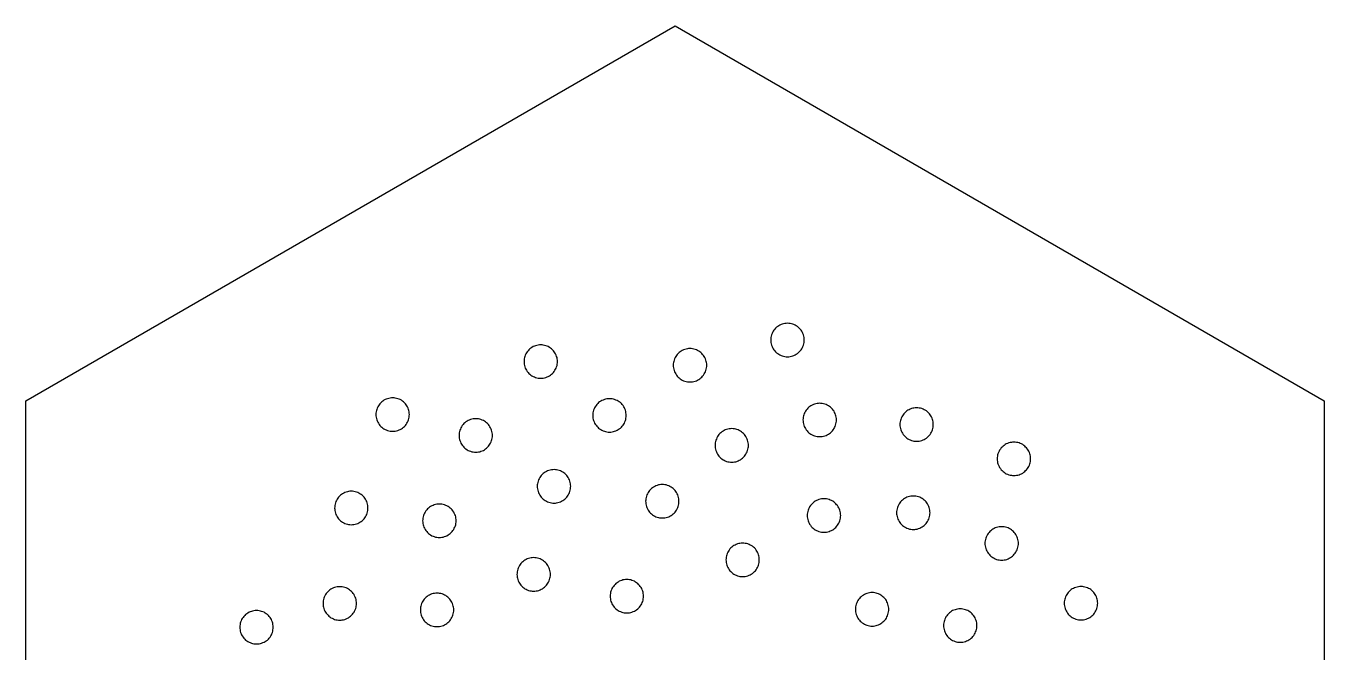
# Model space of a CAD drawing. Header units: millimetres. Extents: x 0 to 377, y 0 to 280.
# Drawn here: x 0 to 108.8, y 73.5 to 126 of the extents above; entities that cross this region are included whole.
import ezdxf

# ---------------------------------------------------------------- set-up
doc = ezdxf.new("R2010")
doc.units = ezdxf.units.MM
doc.layers.add('CUT', color=1, linetype='Continuous')

msp = doc.modelspace()

# ---------------------------------------------------------------- linework, layer by layer
at = {"layer": 'CUT'}
for points in [[(108.77, 31.8), (54.39, 0.4), (0, 31.8), (0, 94.6), (54.39, 126), (108.77, 94.6), (108.77, 31.8)], [(65.11, 99.15), (65.15, 99.25), (65.18, 99.36), (65.2, 99.47), (65.21, 99.58), (65.21, 99.69), (65.21, 99.8), (65.2, 99.9), (65.18, 100.01), (65.15, 100.12), (65.11, 100.22), (65.06, 100.32), (65.01, 100.42), (64.95, 100.51), (64.88, 100.59), (64.8, 100.68), (64.72, 100.75), (64.64, 100.82), (64.55, 100.88), (64.45, 100.93), (64.35, 100.98), (64.25, 101.02), (64.14, 101.05), (64.03, 101.07), (63.92, 101.08), (63.81, 101.09), (63.7, 101.08), (63.59, 101.07), (63.49, 101.05), (63.38, 101.02), (63.28, 100.98), (63.18, 100.93), (63.08, 100.88), (62.99, 100.82), (62.9, 100.75), (62.82, 100.68), (62.75, 100.59), (62.68, 100.51), (62.62, 100.42), (62.57, 100.32), (62.52, 100.22), (62.48, 100.12), (62.45, 100.01), (62.43, 99.9), (62.42, 99.8), (62.41, 99.69), (62.42, 99.58), (62.43, 99.47), (62.45, 99.36), (62.48, 99.25), (62.52, 99.15), (62.57, 99.05), (62.62, 98.95), (62.68, 98.86), (62.75, 98.78), (62.82, 98.7), (62.9, 98.62), (62.99, 98.55), (63.08, 98.49), (63.18, 98.44), (63.28, 98.39), (63.38, 98.35), (63.49, 98.32), (63.59, 98.3), (63.7, 98.29), (63.81, 98.29), (63.92, 98.29), (64.03, 98.3), (64.14, 98.32), (64.25, 98.35), (64.35, 98.39), (64.45, 98.44), (64.55, 98.49), (64.64, 98.55), (64.72, 98.62), (64.8, 98.7), (64.88, 98.78), (64.95, 98.86), (65.01, 98.95), (65.06, 99.05), (65.11, 99.15)], [(44.43, 97.34), (44.47, 97.45), (44.5, 97.55), (44.52, 97.66), (44.53, 97.77), (44.54, 97.88), (44.53, 97.99), (44.52, 98.1), (44.5, 98.21), (44.47, 98.31), (44.43, 98.42), (44.38, 98.52), (44.33, 98.61), (44.27, 98.7), (44.2, 98.79), (44.13, 98.87), (44.04, 98.95), (43.96, 99.01), (43.87, 99.07), (43.77, 99.13), (43.67, 99.17), (43.57, 99.21), (43.46, 99.24), (43.35, 99.26), (43.25, 99.28), (43.14, 99.28), (43.03, 99.28), (42.92, 99.26), (42.81, 99.24), (42.7, 99.21), (42.6, 99.17), (42.5, 99.13), (42.4, 99.07), (42.31, 99.01), (42.23, 98.95), (42.15, 98.87), (42.07, 98.79), (42, 98.7), (41.94, 98.61), (41.89, 98.52), (41.84, 98.42), (41.8, 98.31), (41.77, 98.21), (41.75, 98.1), (41.74, 97.99), (41.74, 97.88), (41.74, 97.77), (41.75, 97.66), (41.77, 97.55), (41.8, 97.45), (41.84, 97.34), (41.89, 97.25), (41.94, 97.15), (42, 97.06), (42.07, 96.97), (42.15, 96.89), (42.23, 96.82), (42.31, 96.75), (42.4, 96.69), (42.5, 96.63), (42.6, 96.59), (42.7, 96.55), (42.81, 96.52), (42.92, 96.5), (43.03, 96.48), (43.14, 96.48), (43.25, 96.48), (43.35, 96.5), (43.46, 96.52), (43.57, 96.55), (43.67, 96.59), (43.77, 96.63), (43.87, 96.69), (43.96, 96.75), (44.04, 96.82), (44.13, 96.89), (44.2, 96.97), (44.27, 97.06), (44.33, 97.15), (44.38, 97.25), (44.43, 97.34)], [(56.93, 97.03), (56.97, 97.14), (57, 97.24), (57.02, 97.35), (57.04, 97.46), (57.04, 97.57), (57.04, 97.68), (57.02, 97.79), (57, 97.9), (56.97, 98), (56.93, 98.11), (56.89, 98.21), (56.83, 98.3), (56.77, 98.39), (56.7, 98.48), (56.63, 98.56), (56.55, 98.63), (56.46, 98.7), (56.37, 98.76), (56.28, 98.82), (56.18, 98.86), (56.07, 98.9), (55.97, 98.93), (55.86, 98.95), (55.75, 98.97), (55.64, 98.97), (55.53, 98.97), (55.42, 98.95), (55.31, 98.93), (55.21, 98.9), (55.1, 98.86), (55, 98.82), (54.91, 98.76), (54.82, 98.7), (54.73, 98.63), (54.65, 98.56), (54.58, 98.48), (54.51, 98.39), (54.45, 98.3), (54.39, 98.21), (54.35, 98.11), (54.31, 98), (54.28, 97.9), (54.26, 97.79), (54.24, 97.68), (54.24, 97.57), (54.24, 97.46), (54.26, 97.35), (54.28, 97.24), (54.31, 97.14), (54.35, 97.03), (54.39, 96.93), (54.45, 96.84), (54.51, 96.75), (54.58, 96.66), (54.65, 96.58), (54.73, 96.51), (54.82, 96.44), (54.91, 96.38), (55, 96.32), (55.1, 96.28), (55.21, 96.24), (55.31, 96.21), (55.42, 96.19), (55.53, 96.17), (55.64, 96.17), (55.75, 96.17), (55.86, 96.19), (55.97, 96.21), (56.07, 96.24), (56.18, 96.28), (56.28, 96.32), (56.37, 96.38), (56.46, 96.44), (56.55, 96.51), (56.63, 96.58), (56.7, 96.66), (56.77, 96.75), (56.83, 96.84), (56.89, 96.93), (56.93, 97.03)], [(32.02, 92.91), (32.06, 93.01), (32.09, 93.11), (32.11, 93.22), (32.12, 93.33), (32.13, 93.44), (32.12, 93.55), (32.11, 93.66), (32.09, 93.77), (32.06, 93.87), (32.02, 93.98), (31.98, 94.08), (31.92, 94.17), (31.86, 94.26), (31.79, 94.35), (31.72, 94.43), (31.64, 94.51), (31.55, 94.57), (31.46, 94.64), (31.36, 94.69), (31.26, 94.74), (31.16, 94.77), (31.06, 94.8), (30.95, 94.82), (30.84, 94.84), (30.73, 94.84), (30.62, 94.84), (30.51, 94.82), (30.4, 94.8), (30.3, 94.77), (30.19, 94.74), (30.09, 94.69), (30, 94.64), (29.91, 94.57), (29.82, 94.51), (29.74, 94.43), (29.66, 94.35), (29.6, 94.26), (29.54, 94.17), (29.48, 94.08), (29.44, 93.98), (29.4, 93.87), (29.37, 93.77), (29.35, 93.66), (29.33, 93.55), (29.33, 93.44), (29.33, 93.33), (29.35, 93.22), (29.37, 93.11), (29.4, 93.01), (29.44, 92.91), (29.48, 92.81), (29.54, 92.71), (29.6, 92.62), (29.66, 92.53), (29.74, 92.45), (29.82, 92.38), (29.91, 92.31), (30, 92.25), (30.09, 92.19), (30.19, 92.15), (30.3, 92.11), (30.4, 92.08), (30.51, 92.06), (30.62, 92.05), (30.73, 92.04), (30.84, 92.05), (30.95, 92.06), (31.06, 92.08), (31.16, 92.11), (31.26, 92.15), (31.36, 92.19), (31.46, 92.25), (31.55, 92.31), (31.64, 92.38), (31.72, 92.45), (31.79, 92.53), (31.86, 92.62), (31.92, 92.71), (31.98, 92.81), (32.02, 92.91)], [(50.19, 92.83), (50.23, 92.94), (50.26, 93.04), (50.28, 93.15), (50.29, 93.26), (50.3, 93.37), (50.29, 93.48), (50.28, 93.59), (50.26, 93.7), (50.23, 93.8), (50.19, 93.91), (50.15, 94.01), (50.09, 94.1), (50.03, 94.19), (49.96, 94.28), (49.89, 94.36), (49.81, 94.44), (49.72, 94.5), (49.63, 94.56), (49.53, 94.62), (49.43, 94.66), (49.33, 94.7), (49.22, 94.73), (49.12, 94.75), (49.01, 94.77), (48.9, 94.77), (48.79, 94.77), (48.68, 94.75), (48.57, 94.73), (48.47, 94.7), (48.36, 94.66), (48.26, 94.62), (48.17, 94.56), (48.07, 94.5), (47.99, 94.44), (47.91, 94.36), (47.83, 94.28), (47.77, 94.19), (47.7, 94.1), (47.65, 94.01), (47.6, 93.91), (47.57, 93.8), (47.54, 93.7), (47.51, 93.59), (47.5, 93.48), (47.5, 93.37), (47.5, 93.26), (47.51, 93.15), (47.54, 93.04), (47.57, 92.94), (47.6, 92.83), (47.65, 92.73), (47.7, 92.64), (47.77, 92.55), (47.83, 92.46), (47.91, 92.38), (47.99, 92.31), (48.07, 92.24), (48.17, 92.18), (48.26, 92.12), (48.36, 92.08), (48.47, 92.04), (48.57, 92.01), (48.68, 91.99), (48.79, 91.97), (48.9, 91.97), (49.01, 91.97), (49.12, 91.99), (49.22, 92.01), (49.33, 92.04), (49.43, 92.08), (49.53, 92.12), (49.63, 92.18), (49.72, 92.24), (49.81, 92.31), (49.89, 92.38), (49.96, 92.46), (50.03, 92.55), (50.09, 92.64), (50.15, 92.73), (50.19, 92.83)], [(67.81, 92.45), (67.84, 92.56), (67.87, 92.66), (67.9, 92.77), (67.91, 92.88), (67.91, 92.99), (67.91, 93.1), (67.9, 93.21), (67.87, 93.32), (67.84, 93.42), (67.81, 93.52), (67.76, 93.62), (67.71, 93.72), (67.65, 93.81), (67.58, 93.9), (67.5, 93.98), (67.42, 94.05), (67.34, 94.12), (67.24, 94.18), (67.15, 94.24), (67.05, 94.28), (66.95, 94.32), (66.84, 94.35), (66.73, 94.37), (66.62, 94.38), (66.51, 94.39), (66.4, 94.38), (66.29, 94.37), (66.19, 94.35), (66.08, 94.32), (65.98, 94.28), (65.88, 94.24), (65.78, 94.18), (65.69, 94.12), (65.6, 94.05), (65.52, 93.98), (65.45, 93.9), (65.38, 93.81), (65.32, 93.72), (65.27, 93.62), (65.22, 93.52), (65.18, 93.42), (65.15, 93.32), (65.13, 93.21), (65.12, 93.1), (65.11, 92.99), (65.12, 92.88), (65.13, 92.77), (65.15, 92.66), (65.18, 92.56), (65.22, 92.45), (65.27, 92.35), (65.32, 92.26), (65.38, 92.17), (65.45, 92.08), (65.52, 92), (65.6, 91.92), (65.69, 91.86), (65.78, 91.79), (65.88, 91.74), (65.98, 91.69), (66.08, 91.66), (66.19, 91.63), (66.29, 91.61), (66.4, 91.59), (66.51, 91.59), (66.62, 91.59), (66.73, 91.61), (66.84, 91.63), (66.95, 91.66), (67.05, 91.69), (67.15, 91.74), (67.24, 91.79), (67.34, 91.86), (67.42, 91.92), (67.5, 92), (67.58, 92.08), (67.65, 92.17), (67.71, 92.26), (67.76, 92.35), (67.81, 92.45)], [(75.88, 91.97), (75.93, 92.07), (75.96, 92.17), (75.99, 92.28), (76.02, 92.39), (76.03, 92.5), (76.03, 92.61), (76.03, 92.71), (76.02, 92.82), (75.99, 92.93), (75.96, 93.04), (75.93, 93.14), (75.88, 93.24), (75.83, 93.34), (75.77, 93.43), (75.7, 93.51), (75.62, 93.59), (75.54, 93.67), (75.46, 93.74), (75.36, 93.8), (75.27, 93.85), (75.17, 93.9), (75.07, 93.94), (74.96, 93.97), (74.85, 93.99), (74.74, 94), (74.63, 94.01), (74.52, 94), (74.41, 93.99), (74.31, 93.97), (74.2, 93.94), (74.1, 93.9), (74, 93.85), (73.9, 93.8), (73.81, 93.74), (73.72, 93.67), (73.64, 93.59), (73.57, 93.51), (73.5, 93.43), (73.44, 93.34), (73.39, 93.24), (73.34, 93.14), (73.3, 93.04), (73.27, 92.93), (73.25, 92.82), (73.24, 92.71), (73.23, 92.61), (73.24, 92.5), (73.25, 92.39), (73.27, 92.28), (73.3, 92.17), (73.34, 92.07), (73.39, 91.97), (73.44, 91.87), (73.5, 91.78), (73.57, 91.7), (73.64, 91.62), (73.72, 91.54), (73.81, 91.47), (73.9, 91.41), (74, 91.36), (74.1, 91.31), (74.2, 91.27), (74.31, 91.24), (74.41, 91.22), (74.52, 91.21), (74.63, 91.21), (74.74, 91.21), (74.85, 91.22), (74.96, 91.24), (75.07, 91.27), (75.17, 91.31), (75.27, 91.36), (75.36, 91.41), (75.46, 91.47), (75.54, 91.54), (75.62, 91.62), (75.7, 91.7), (75.77, 91.78), (75.83, 91.87), (75.88, 91.97)], [(38.98, 91.15), (39.02, 91.26), (39.05, 91.36), (39.07, 91.47), (39.09, 91.58), (39.09, 91.69), (39.09, 91.8), (39.07, 91.91), (39.05, 92.01), (39.02, 92.12), (38.98, 92.22), (38.94, 92.32), (38.88, 92.42), (38.82, 92.51), (38.76, 92.6), (38.68, 92.68), (38.6, 92.75), (38.51, 92.82), (38.42, 92.88), (38.33, 92.94), (38.23, 92.98), (38.12, 93.02), (38.02, 93.05), (37.91, 93.07), (37.8, 93.08), (37.69, 93.09), (37.58, 93.08), (37.47, 93.07), (37.36, 93.05), (37.26, 93.02), (37.15, 92.98), (37.06, 92.94), (36.96, 92.88), (36.87, 92.82), (36.78, 92.75), (36.7, 92.68), (36.63, 92.6), (36.56, 92.51), (36.5, 92.42), (36.44, 92.32), (36.4, 92.22), (36.36, 92.12), (36.33, 92.01), (36.31, 91.91), (36.3, 91.8), (36.29, 91.69), (36.3, 91.58), (36.31, 91.47), (36.33, 91.36), (36.36, 91.26), (36.4, 91.15), (36.44, 91.05), (36.5, 90.96), (36.56, 90.87), (36.63, 90.78), (36.7, 90.7), (36.78, 90.62), (36.87, 90.56), (36.96, 90.49), (37.06, 90.44), (37.15, 90.39), (37.26, 90.36), (37.36, 90.33), (37.47, 90.31), (37.58, 90.29), (37.69, 90.29), (37.8, 90.29), (37.91, 90.31), (38.02, 90.33), (38.12, 90.36), (38.23, 90.39), (38.33, 90.44), (38.42, 90.49), (38.51, 90.56), (38.6, 90.62), (38.68, 90.7), (38.76, 90.78), (38.82, 90.87), (38.88, 90.96), (38.94, 91.05), (38.98, 91.15)], [(60.43, 90.32), (60.47, 90.42), (60.5, 90.53), (60.52, 90.64), (60.54, 90.75), (60.54, 90.86), (60.54, 90.97), (60.52, 91.08), (60.5, 91.18), (60.47, 91.29), (60.43, 91.39), (60.39, 91.49), (60.33, 91.59), (60.27, 91.68), (60.2, 91.77), (60.13, 91.85), (60.05, 91.92), (59.96, 91.99), (59.87, 92.05), (59.77, 92.1), (59.68, 92.15), (59.57, 92.19), (59.47, 92.22), (59.36, 92.24), (59.25, 92.25), (59.14, 92.26), (59.03, 92.25), (58.92, 92.24), (58.81, 92.22), (58.71, 92.19), (58.6, 92.15), (58.5, 92.1), (58.41, 92.05), (58.32, 91.99), (58.23, 91.92), (58.15, 91.85), (58.07, 91.77), (58.01, 91.68), (57.95, 91.59), (57.89, 91.49), (57.85, 91.39), (57.81, 91.29), (57.78, 91.18), (57.76, 91.08), (57.74, 90.97), (57.74, 90.86), (57.74, 90.75), (57.76, 90.64), (57.78, 90.53), (57.81, 90.42), (57.85, 90.32), (57.89, 90.22), (57.95, 90.12), (58.01, 90.03), (58.07, 89.95), (58.15, 89.87), (58.23, 89.79), (58.32, 89.72), (58.41, 89.66), (58.5, 89.61), (58.6, 89.56), (58.71, 89.52), (58.81, 89.49), (58.92, 89.47), (59.03, 89.46), (59.14, 89.46), (59.25, 89.46), (59.36, 89.47), (59.47, 89.49), (59.57, 89.52), (59.68, 89.56), (59.77, 89.61), (59.87, 89.66), (59.96, 89.72), (60.05, 89.79), (60.13, 89.87), (60.2, 89.95), (60.27, 90.03), (60.33, 90.12), (60.39, 90.22), (60.43, 90.32)], [(84.03, 89.09), (84.08, 89.19), (84.12, 89.3), (84.15, 89.4), (84.17, 89.51), (84.18, 89.62), (84.18, 89.73), (84.18, 89.84), (84.17, 89.95), (84.15, 90.06), (84.12, 90.16), (84.08, 90.26), (84.03, 90.36), (83.98, 90.46), (83.92, 90.55), (83.85, 90.64), (83.77, 90.72), (83.69, 90.79), (83.61, 90.86), (83.52, 90.92), (83.42, 90.98), (83.32, 91.02), (83.22, 91.06), (83.11, 91.09), (83, 91.11), (82.89, 91.12), (82.78, 91.13), (82.67, 91.12), (82.57, 91.11), (82.46, 91.09), (82.35, 91.06), (82.25, 91.02), (82.15, 90.98), (82.05, 90.92), (81.96, 90.86), (81.88, 90.79), (81.79, 90.72), (81.72, 90.64), (81.65, 90.55), (81.59, 90.46), (81.54, 90.36), (81.49, 90.26), (81.45, 90.16), (81.42, 90.06), (81.4, 89.95), (81.39, 89.84), (81.38, 89.73), (81.39, 89.62), (81.4, 89.51), (81.42, 89.4), (81.45, 89.3), (81.49, 89.19), (81.54, 89.09), (81.59, 89), (81.65, 88.91), (81.72, 88.82), (81.79, 88.74), (81.88, 88.66), (81.96, 88.6), (82.05, 88.54), (82.15, 88.48), (82.25, 88.44), (82.35, 88.4), (82.46, 88.37), (82.57, 88.35), (82.67, 88.33), (82.78, 88.33), (82.89, 88.33), (83, 88.35), (83.11, 88.37), (83.22, 88.4), (83.32, 88.44), (83.42, 88.48), (83.52, 88.54), (83.61, 88.6), (83.69, 88.66), (83.77, 88.74), (83.85, 88.82), (83.92, 88.91), (83.98, 89), (84.03, 89.09)], [(45.54, 86.89), (45.58, 87), (45.61, 87.1), (45.63, 87.21), (45.64, 87.32), (45.65, 87.43), (45.64, 87.54), (45.63, 87.65), (45.61, 87.76), (45.58, 87.86), (45.54, 87.96), (45.49, 88.06), (45.44, 88.16), (45.38, 88.25), (45.31, 88.34), (45.24, 88.42), (45.16, 88.49), (45.07, 88.56), (44.98, 88.62), (44.88, 88.68), (44.78, 88.72), (44.68, 88.76), (44.57, 88.79), (44.47, 88.81), (44.36, 88.82), (44.25, 88.83), (44.14, 88.82), (44.03, 88.81), (43.92, 88.79), (43.81, 88.76), (43.71, 88.72), (43.61, 88.68), (43.52, 88.62), (43.42, 88.56), (43.34, 88.49), (43.26, 88.42), (43.18, 88.34), (43.11, 88.25), (43.05, 88.16), (43, 88.06), (42.95, 87.96), (42.92, 87.86), (42.89, 87.76), (42.86, 87.65), (42.85, 87.54), (42.85, 87.43), (42.85, 87.32), (42.86, 87.21), (42.89, 87.1), (42.92, 87), (42.95, 86.89), (43, 86.79), (43.05, 86.7), (43.11, 86.61), (43.18, 86.52), (43.26, 86.44), (43.34, 86.36), (43.42, 86.3), (43.52, 86.24), (43.61, 86.18), (43.71, 86.14), (43.81, 86.1), (43.92, 86.07), (44.03, 86.05), (44.14, 86.03), (44.25, 86.03), (44.36, 86.03), (44.47, 86.05), (44.57, 86.07), (44.68, 86.1), (44.78, 86.14), (44.88, 86.18), (44.98, 86.24), (45.07, 86.3), (45.16, 86.36), (45.24, 86.44), (45.31, 86.52), (45.38, 86.61), (45.44, 86.7), (45.49, 86.79), (45.54, 86.89)], [(54.62, 85.64), (54.66, 85.74), (54.69, 85.85), (54.71, 85.96), (54.72, 86.07), (54.72, 86.18), (54.72, 86.28), (54.71, 86.39), (54.69, 86.5), (54.66, 86.61), (54.62, 86.71), (54.57, 86.81), (54.52, 86.91), (54.46, 87), (54.39, 87.08), (54.31, 87.17), (54.23, 87.24), (54.15, 87.31), (54.06, 87.37), (53.96, 87.42), (53.86, 87.47), (53.76, 87.51), (53.65, 87.54), (53.54, 87.56), (53.43, 87.57), (53.32, 87.58), (53.21, 87.57), (53.1, 87.56), (53, 87.54), (52.89, 87.51), (52.79, 87.47), (52.69, 87.42), (52.59, 87.37), (52.5, 87.31), (52.41, 87.24), (52.33, 87.17), (52.26, 87.08), (52.19, 87), (52.13, 86.91), (52.08, 86.81), (52.03, 86.71), (51.99, 86.61), (51.96, 86.5), (51.94, 86.39), (51.93, 86.28), (51.92, 86.18), (51.93, 86.07), (51.94, 85.96), (51.96, 85.85), (51.99, 85.74), (52.03, 85.64), (52.08, 85.54), (52.13, 85.44), (52.19, 85.35), (52.26, 85.27), (52.33, 85.19), (52.41, 85.11), (52.5, 85.04), (52.59, 84.98), (52.69, 84.93), (52.79, 84.88), (52.89, 84.84), (53, 84.81), (53.1, 84.79), (53.21, 84.78), (53.32, 84.78), (53.43, 84.78), (53.54, 84.79), (53.65, 84.81), (53.76, 84.84), (53.86, 84.88), (53.96, 84.93), (54.06, 84.98), (54.15, 85.04), (54.23, 85.11), (54.31, 85.19), (54.39, 85.27), (54.46, 85.35), (54.52, 85.44), (54.57, 85.54), (54.62, 85.64)], [(28.56, 85.08), (28.59, 85.18), (28.62, 85.28), (28.65, 85.39), (28.66, 85.5), (28.66, 85.61), (28.66, 85.72), (28.65, 85.83), (28.62, 85.94), (28.59, 86.04), (28.56, 86.15), (28.51, 86.25), (28.46, 86.34), (28.39, 86.43), (28.33, 86.52), (28.25, 86.6), (28.17, 86.68), (28.09, 86.74), (27.99, 86.8), (27.9, 86.86), (27.8, 86.9), (27.69, 86.94), (27.59, 86.97), (27.48, 86.99), (27.37, 87.01), (27.26, 87.01), (27.15, 87.01), (27.04, 86.99), (26.94, 86.97), (26.83, 86.94), (26.73, 86.9), (26.63, 86.86), (26.53, 86.8), (26.44, 86.74), (26.35, 86.68), (26.27, 86.6), (26.2, 86.52), (26.13, 86.43), (26.07, 86.34), (26.01, 86.25), (25.97, 86.15), (25.93, 86.04), (25.9, 85.94), (25.88, 85.83), (25.87, 85.72), (25.86, 85.61), (25.87, 85.5), (25.88, 85.39), (25.9, 85.28), (25.93, 85.18), (25.97, 85.08), (26.01, 84.98), (26.07, 84.88), (26.13, 84.79), (26.2, 84.7), (26.27, 84.62), (26.35, 84.55), (26.44, 84.48), (26.53, 84.42), (26.63, 84.36), (26.73, 84.32), (26.83, 84.28), (26.94, 84.25), (27.04, 84.23), (27.15, 84.22), (27.26, 84.21), (27.37, 84.22), (27.48, 84.23), (27.59, 84.25), (27.69, 84.28), (27.8, 84.32), (27.9, 84.36), (27.99, 84.42), (28.09, 84.48), (28.17, 84.55), (28.25, 84.62), (28.33, 84.7), (28.39, 84.79), (28.46, 84.88), (28.51, 84.98), (28.56, 85.08)], [(35.94, 84.01), (35.98, 84.11), (36.01, 84.21), (36.03, 84.32), (36.04, 84.43), (36.04, 84.54), (36.04, 84.65), (36.03, 84.76), (36.01, 84.87), (35.98, 84.97), (35.94, 85.08), (35.89, 85.18), (35.84, 85.27), (35.78, 85.36), (35.71, 85.45), (35.63, 85.53), (35.55, 85.61), (35.47, 85.67), (35.38, 85.73), (35.28, 85.79), (35.18, 85.83), (35.08, 85.87), (34.97, 85.9), (34.86, 85.92), (34.75, 85.94), (34.64, 85.94), (34.53, 85.94), (34.42, 85.92), (34.32, 85.9), (34.21, 85.87), (34.11, 85.83), (34.01, 85.79), (33.91, 85.73), (33.82, 85.67), (33.73, 85.61), (33.65, 85.53), (33.58, 85.45), (33.51, 85.36), (33.45, 85.27), (33.4, 85.18), (33.35, 85.08), (33.31, 84.97), (33.28, 84.87), (33.26, 84.76), (33.25, 84.65), (33.24, 84.54), (33.25, 84.43), (33.26, 84.32), (33.28, 84.21), (33.31, 84.11), (33.35, 84.01), (33.4, 83.91), (33.45, 83.81), (33.51, 83.72), (33.58, 83.63), (33.65, 83.55), (33.73, 83.48), (33.82, 83.41), (33.91, 83.35), (34.01, 83.29), (34.11, 83.25), (34.21, 83.21), (34.32, 83.18), (34.42, 83.16), (34.53, 83.15), (34.64, 83.14), (34.75, 83.15), (34.86, 83.16), (34.97, 83.18), (35.08, 83.21), (35.18, 83.25), (35.28, 83.29), (35.38, 83.35), (35.47, 83.41), (35.55, 83.48), (35.63, 83.55), (35.71, 83.63), (35.78, 83.72), (35.84, 83.81), (35.89, 83.91), (35.94, 84.01)], [(68.16, 84.45), (68.2, 84.55), (68.23, 84.66), (68.25, 84.76), (68.26, 84.87), (68.27, 84.98), (68.26, 85.09), (68.25, 85.2), (68.23, 85.31), (68.2, 85.42), (68.16, 85.52), (68.12, 85.62), (68.06, 85.71), (68, 85.81), (67.93, 85.89), (67.86, 85.97), (67.78, 86.05), (67.69, 86.12), (67.6, 86.18), (67.5, 86.23), (67.4, 86.28), (67.3, 86.31), (67.2, 86.34), (67.09, 86.37), (66.98, 86.38), (66.87, 86.38), (66.76, 86.38), (66.65, 86.37), (66.54, 86.34), (66.44, 86.31), (66.33, 86.28), (66.23, 86.23), (66.14, 86.18), (66.05, 86.12), (65.96, 86.05), (65.88, 85.97), (65.8, 85.89), (65.74, 85.81), (65.67, 85.71), (65.62, 85.62), (65.58, 85.52), (65.54, 85.42), (65.51, 85.31), (65.49, 85.2), (65.47, 85.09), (65.47, 84.98), (65.47, 84.87), (65.49, 84.76), (65.51, 84.66), (65.54, 84.55), (65.58, 84.45), (65.62, 84.35), (65.67, 84.25), (65.74, 84.16), (65.8, 84.07), (65.88, 83.99), (65.96, 83.92), (66.05, 83.85), (66.14, 83.79), (66.23, 83.74), (66.33, 83.69), (66.44, 83.65), (66.54, 83.62), (66.65, 83.6), (66.76, 83.59), (66.87, 83.58), (66.98, 83.59), (67.09, 83.6), (67.2, 83.62), (67.3, 83.65), (67.4, 83.69), (67.5, 83.74), (67.6, 83.79), (67.69, 83.85), (67.78, 83.92), (67.86, 83.99), (67.93, 84.07), (68, 84.16), (68.06, 84.25), (68.12, 84.35), (68.16, 84.45)], [(75.65, 84.68), (75.69, 84.78), (75.72, 84.89), (75.74, 85), (75.75, 85.1), (75.76, 85.21), (75.75, 85.32), (75.74, 85.43), (75.72, 85.54), (75.69, 85.65), (75.65, 85.75), (75.6, 85.85), (75.55, 85.95), (75.49, 86.04), (75.42, 86.12), (75.35, 86.2), (75.27, 86.28), (75.18, 86.35), (75.09, 86.41), (74.99, 86.46), (74.89, 86.51), (74.79, 86.55), (74.68, 86.58), (74.58, 86.6), (74.47, 86.61), (74.36, 86.61), (74.25, 86.61), (74.14, 86.6), (74.03, 86.58), (73.92, 86.55), (73.82, 86.51), (73.72, 86.46), (73.63, 86.41), (73.53, 86.35), (73.45, 86.28), (73.37, 86.2), (73.29, 86.12), (73.22, 86.04), (73.16, 85.95), (73.11, 85.85), (73.06, 85.75), (73.03, 85.65), (73, 85.54), (72.97, 85.43), (72.96, 85.32), (72.96, 85.21), (72.96, 85.1), (72.97, 85), (73, 84.89), (73.03, 84.78), (73.06, 84.68), (73.11, 84.58), (73.16, 84.48), (73.22, 84.39), (73.29, 84.31), (73.37, 84.22), (73.45, 84.15), (73.53, 84.08), (73.63, 84.02), (73.72, 83.97), (73.82, 83.92), (73.92, 83.88), (74.03, 83.85), (74.14, 83.83), (74.25, 83.82), (74.36, 83.81), (74.47, 83.82), (74.58, 83.83), (74.68, 83.85), (74.79, 83.88), (74.89, 83.92), (74.99, 83.97), (75.09, 84.02), (75.18, 84.08), (75.27, 84.15), (75.35, 84.22), (75.42, 84.31), (75.49, 84.39), (75.55, 84.48), (75.6, 84.58), (75.65, 84.68)], [(83.05, 82.11), (83.09, 82.21), (83.12, 82.32), (83.14, 82.43), (83.16, 82.54), (83.16, 82.64), (83.16, 82.75), (83.14, 82.86), (83.12, 82.97), (83.09, 83.08), (83.05, 83.18), (83.01, 83.28), (82.95, 83.38), (82.89, 83.47), (82.82, 83.55), (82.75, 83.63), (82.67, 83.71), (82.58, 83.78), (82.49, 83.84), (82.4, 83.89), (82.3, 83.94), (82.19, 83.98), (82.09, 84.01), (81.98, 84.03), (81.87, 84.04), (81.76, 84.04), (81.65, 84.04), (81.54, 84.03), (81.43, 84.01), (81.33, 83.98), (81.22, 83.94), (81.12, 83.89), (81.03, 83.84), (80.94, 83.78), (80.85, 83.71), (80.77, 83.63), (80.7, 83.55), (80.63, 83.47), (80.57, 83.38), (80.51, 83.28), (80.47, 83.18), (80.43, 83.08), (80.4, 82.97), (80.38, 82.86), (80.36, 82.75), (80.36, 82.64), (80.36, 82.54), (80.38, 82.43), (80.4, 82.32), (80.43, 82.21), (80.47, 82.11), (80.51, 82.01), (80.57, 81.91), (80.63, 81.82), (80.7, 81.74), (80.77, 81.66), (80.85, 81.58), (80.94, 81.51), (81.03, 81.45), (81.12, 81.4), (81.22, 81.35), (81.33, 81.31), (81.43, 81.28), (81.54, 81.26), (81.65, 81.25), (81.76, 81.24), (81.87, 81.25), (81.98, 81.26), (82.09, 81.28), (82.19, 81.31), (82.3, 81.35), (82.4, 81.4), (82.49, 81.45), (82.58, 81.51), (82.67, 81.58), (82.75, 81.66), (82.82, 81.74), (82.89, 81.82), (82.95, 81.91), (83.01, 82.01), (83.05, 82.11)], [(61.35, 80.73), (61.38, 80.83), (61.41, 80.94), (61.44, 81.05), (61.45, 81.16), (61.45, 81.27), (61.45, 81.38), (61.44, 81.49), (61.41, 81.59), (61.38, 81.7), (61.35, 81.8), (61.3, 81.9), (61.25, 82), (61.19, 82.09), (61.12, 82.18), (61.04, 82.26), (60.96, 82.33), (60.88, 82.4), (60.78, 82.46), (60.69, 82.51), (60.59, 82.56), (60.49, 82.6), (60.38, 82.63), (60.27, 82.65), (60.16, 82.66), (60.05, 82.67), (59.94, 82.66), (59.83, 82.65), (59.73, 82.63), (59.62, 82.6), (59.52, 82.56), (59.42, 82.51), (59.32, 82.46), (59.23, 82.4), (59.14, 82.33), (59.06, 82.26), (58.99, 82.18), (58.92, 82.09), (58.86, 82), (58.81, 81.9), (58.76, 81.8), (58.72, 81.7), (58.69, 81.59), (58.67, 81.49), (58.66, 81.38), (58.65, 81.27), (58.66, 81.16), (58.67, 81.05), (58.69, 80.94), (58.72, 80.83), (58.76, 80.73), (58.81, 80.63), (58.86, 80.54), (58.92, 80.44), (58.99, 80.36), (59.06, 80.28), (59.14, 80.2), (59.23, 80.13), (59.32, 80.07), (59.42, 80.02), (59.52, 79.97), (59.62, 79.94), (59.73, 79.91), (59.83, 79.88), (59.94, 79.87), (60.05, 79.87), (60.16, 79.87), (60.27, 79.88), (60.38, 79.91), (60.49, 79.94), (60.59, 79.97), (60.69, 80.02), (60.78, 80.07), (60.88, 80.13), (60.96, 80.2), (61.04, 80.28), (61.12, 80.36), (61.19, 80.44), (61.25, 80.54), (61.3, 80.63), (61.35, 80.73)], [(43.84, 79.51), (43.87, 79.61), (43.9, 79.72), (43.93, 79.83), (43.94, 79.94), (43.94, 80.05), (43.94, 80.16), (43.93, 80.26), (43.9, 80.37), (43.87, 80.48), (43.84, 80.58), (43.79, 80.68), (43.74, 80.78), (43.68, 80.87), (43.61, 80.96), (43.53, 81.04), (43.45, 81.11), (43.37, 81.18), (43.27, 81.24), (43.18, 81.29), (43.08, 81.34), (42.98, 81.38), (42.87, 81.41), (42.76, 81.43), (42.65, 81.44), (42.54, 81.45), (42.43, 81.44), (42.32, 81.43), (42.22, 81.41), (42.11, 81.38), (42.01, 81.34), (41.91, 81.29), (41.81, 81.24), (41.72, 81.18), (41.63, 81.11), (41.55, 81.04), (41.48, 80.96), (41.41, 80.87), (41.35, 80.78), (41.3, 80.68), (41.25, 80.58), (41.21, 80.48), (41.18, 80.37), (41.16, 80.26), (41.15, 80.16), (41.14, 80.05), (41.15, 79.94), (41.16, 79.83), (41.18, 79.72), (41.21, 79.61), (41.25, 79.51), (41.3, 79.41), (41.35, 79.31), (41.41, 79.22), (41.48, 79.14), (41.55, 79.06), (41.63, 78.98), (41.72, 78.91), (41.81, 78.85), (41.91, 78.8), (42.01, 78.75), (42.11, 78.71), (42.22, 78.68), (42.32, 78.66), (42.43, 78.65), (42.54, 78.65), (42.65, 78.65), (42.76, 78.66), (42.87, 78.68), (42.98, 78.71), (43.08, 78.75), (43.18, 78.8), (43.27, 78.85), (43.37, 78.91), (43.45, 78.98), (43.53, 79.06), (43.61, 79.14), (43.68, 79.22), (43.74, 79.31), (43.79, 79.41), (43.84, 79.51)], [(51.64, 77.68), (51.68, 77.79), (51.71, 77.89), (51.73, 78), (51.74, 78.11), (51.75, 78.22), (51.74, 78.33), (51.73, 78.44), (51.71, 78.55), (51.68, 78.65), (51.64, 78.76), (51.6, 78.86), (51.54, 78.95), (51.48, 79.04), (51.41, 79.13), (51.34, 79.21), (51.26, 79.28), (51.17, 79.35), (51.08, 79.41), (50.98, 79.47), (50.88, 79.51), (50.78, 79.55), (50.68, 79.58), (50.57, 79.6), (50.46, 79.62), (50.35, 79.62), (50.24, 79.62), (50.13, 79.6), (50.02, 79.58), (49.92, 79.55), (49.81, 79.51), (49.71, 79.47), (49.62, 79.41), (49.53, 79.35), (49.44, 79.28), (49.36, 79.21), (49.28, 79.13), (49.22, 79.04), (49.16, 78.95), (49.1, 78.86), (49.06, 78.76), (49.02, 78.65), (48.99, 78.55), (48.97, 78.44), (48.95, 78.33), (48.95, 78.22), (48.95, 78.11), (48.97, 78), (48.99, 77.89), (49.02, 77.79), (49.06, 77.68), (49.1, 77.58), (49.16, 77.49), (49.22, 77.4), (49.28, 77.31), (49.36, 77.23), (49.44, 77.16), (49.53, 77.09), (49.62, 77.03), (49.71, 76.97), (49.81, 76.93), (49.92, 76.89), (50.02, 76.86), (50.13, 76.84), (50.24, 76.82), (50.35, 76.82), (50.46, 76.82), (50.57, 76.84), (50.68, 76.86), (50.78, 76.89), (50.88, 76.93), (50.98, 76.97), (51.08, 77.03), (51.17, 77.09), (51.26, 77.16), (51.34, 77.23), (51.41, 77.31), (51.48, 77.4), (51.54, 77.49), (51.6, 77.58), (51.64, 77.68)], [(27.59, 77.08), (27.63, 77.18), (27.66, 77.29), (27.68, 77.4), (27.69, 77.51), (27.7, 77.62), (27.69, 77.73), (27.68, 77.83), (27.66, 77.94), (27.63, 78.05), (27.59, 78.15), (27.54, 78.25), (27.49, 78.35), (27.43, 78.44), (27.36, 78.53), (27.29, 78.61), (27.2, 78.68), (27.12, 78.75), (27.03, 78.81), (26.93, 78.86), (26.83, 78.91), (26.73, 78.95), (26.62, 78.98), (26.51, 79), (26.41, 79.01), (26.3, 79.02), (26.19, 79.01), (26.08, 79), (25.97, 78.98), (25.86, 78.95), (25.76, 78.91), (25.66, 78.86), (25.56, 78.81), (25.47, 78.75), (25.39, 78.68), (25.31, 78.61), (25.23, 78.53), (25.16, 78.44), (25.1, 78.35), (25.05, 78.25), (25, 78.15), (24.96, 78.05), (24.93, 77.94), (24.91, 77.83), (24.9, 77.73), (24.9, 77.62), (24.9, 77.51), (24.91, 77.4), (24.93, 77.29), (24.96, 77.18), (25, 77.08), (25.05, 76.98), (25.1, 76.88), (25.16, 76.79), (25.23, 76.71), (25.31, 76.63), (25.39, 76.55), (25.47, 76.48), (25.56, 76.42), (25.66, 76.37), (25.76, 76.32), (25.86, 76.28), (25.97, 76.25), (26.08, 76.23), (26.19, 76.22), (26.3, 76.22), (26.41, 76.22), (26.51, 76.23), (26.62, 76.25), (26.73, 76.28), (26.83, 76.32), (26.93, 76.37), (27.03, 76.42), (27.12, 76.48), (27.2, 76.55), (27.29, 76.63), (27.36, 76.71), (27.43, 76.79), (27.49, 76.88), (27.54, 76.98), (27.59, 77.08)], [(35.74, 76.54), (35.78, 76.64), (35.81, 76.75), (35.83, 76.86), (35.84, 76.96), (35.85, 77.07), (35.84, 77.18), (35.83, 77.29), (35.81, 77.4), (35.78, 77.51), (35.74, 77.61), (35.69, 77.71), (35.64, 77.81), (35.58, 77.9), (35.51, 77.98), (35.44, 78.06), (35.35, 78.14), (35.27, 78.21), (35.18, 78.27), (35.08, 78.32), (34.98, 78.37), (34.88, 78.41), (34.77, 78.44), (34.66, 78.46), (34.56, 78.47), (34.45, 78.47), (34.34, 78.47), (34.23, 78.46), (34.12, 78.44), (34.01, 78.41), (33.91, 78.37), (33.81, 78.32), (33.71, 78.27), (33.62, 78.21), (33.54, 78.14), (33.46, 78.06), (33.38, 77.98), (33.31, 77.9), (33.25, 77.81), (33.2, 77.71), (33.15, 77.61), (33.11, 77.51), (33.08, 77.4), (33.06, 77.29), (33.05, 77.18), (33.05, 77.07), (33.05, 76.96), (33.06, 76.86), (33.08, 76.75), (33.11, 76.64), (33.15, 76.54), (33.2, 76.44), (33.25, 76.34), (33.31, 76.25), (33.38, 76.17), (33.46, 76.08), (33.54, 76.01), (33.62, 75.94), (33.71, 75.88), (33.81, 75.83), (33.91, 75.78), (34.01, 75.74), (34.12, 75.71), (34.23, 75.69), (34.34, 75.68), (34.45, 75.67), (34.56, 75.68), (34.66, 75.69), (34.77, 75.71), (34.88, 75.74), (34.98, 75.78), (35.08, 75.83), (35.18, 75.88), (35.27, 75.94), (35.35, 76.01), (35.44, 76.08), (35.51, 76.17), (35.58, 76.25), (35.64, 76.34), (35.69, 76.44), (35.74, 76.54)], [(72.2, 76.58), (72.23, 76.69), (72.26, 76.79), (72.29, 76.9), (72.3, 77.01), (72.3, 77.12), (72.3, 77.23), (72.29, 77.34), (72.26, 77.45), (72.23, 77.55), (72.2, 77.66), (72.15, 77.76), (72.1, 77.85), (72.04, 77.94), (71.97, 78.03), (71.89, 78.11), (71.81, 78.18), (71.73, 78.25), (71.63, 78.31), (71.54, 78.37), (71.44, 78.41), (71.34, 78.45), (71.23, 78.48), (71.12, 78.5), (71.01, 78.52), (70.9, 78.52), (70.79, 78.52), (70.68, 78.5), (70.58, 78.48), (70.47, 78.45), (70.37, 78.41), (70.27, 78.37), (70.17, 78.31), (70.08, 78.25), (69.99, 78.18), (69.91, 78.11), (69.84, 78.03), (69.77, 77.94), (69.71, 77.85), (69.66, 77.76), (69.61, 77.66), (69.57, 77.55), (69.54, 77.45), (69.52, 77.34), (69.51, 77.23), (69.5, 77.12), (69.51, 77.01), (69.52, 76.9), (69.54, 76.79), (69.57, 76.69), (69.61, 76.58), (69.66, 76.48), (69.71, 76.39), (69.77, 76.3), (69.84, 76.21), (69.91, 76.13), (69.99, 76.06), (70.08, 75.99), (70.17, 75.93), (70.27, 75.87), (70.37, 75.83), (70.47, 75.79), (70.58, 75.76), (70.68, 75.74), (70.79, 75.72), (70.9, 75.72), (71.01, 75.72), (71.12, 75.74), (71.23, 75.76), (71.34, 75.79), (71.44, 75.83), (71.54, 75.87), (71.63, 75.93), (71.73, 75.99), (71.81, 76.06), (71.89, 76.13), (71.97, 76.21), (72.04, 76.3), (72.1, 76.39), (72.15, 76.48), (72.2, 76.58)], [(89.7, 77.1), (89.74, 77.2), (89.77, 77.31), (89.79, 77.41), (89.8, 77.52), (89.81, 77.63), (89.8, 77.74), (89.79, 77.85), (89.77, 77.96), (89.74, 78.07), (89.7, 78.17), (89.65, 78.27), (89.6, 78.36), (89.54, 78.46), (89.47, 78.54), (89.4, 78.62), (89.32, 78.7), (89.23, 78.77), (89.14, 78.83), (89.04, 78.88), (88.94, 78.93), (88.84, 78.96), (88.73, 78.99), (88.63, 79.02), (88.52, 79.03), (88.41, 79.03), (88.3, 79.03), (88.19, 79.02), (88.08, 78.99), (87.97, 78.96), (87.87, 78.93), (87.77, 78.88), (87.68, 78.83), (87.58, 78.77), (87.5, 78.7), (87.42, 78.62), (87.34, 78.54), (87.27, 78.46), (87.21, 78.36), (87.16, 78.27), (87.11, 78.17), (87.08, 78.07), (87.05, 77.96), (87.02, 77.85), (87.01, 77.74), (87.01, 77.63), (87.01, 77.52), (87.02, 77.41), (87.05, 77.31), (87.08, 77.2), (87.11, 77.1), (87.16, 77), (87.21, 76.9), (87.27, 76.81), (87.34, 76.72), (87.42, 76.64), (87.5, 76.57), (87.58, 76.5), (87.68, 76.44), (87.77, 76.39), (87.87, 76.34), (87.97, 76.3), (88.08, 76.27), (88.19, 76.25), (88.3, 76.24), (88.41, 76.23), (88.52, 76.24), (88.63, 76.25), (88.73, 76.27), (88.84, 76.3), (88.94, 76.34), (89.04, 76.39), (89.14, 76.44), (89.23, 76.5), (89.32, 76.57), (89.4, 76.64), (89.47, 76.72), (89.54, 76.81), (89.6, 76.9), (89.65, 77), (89.7, 77.1)], [(20.57, 74.98), (20.61, 75.08), (20.65, 75.19), (20.68, 75.29), (20.7, 75.4), (20.72, 75.51), (20.72, 75.62), (20.72, 75.73), (20.7, 75.84), (20.68, 75.95), (20.65, 76.05), (20.61, 76.16), (20.57, 76.26), (20.51, 76.35), (20.45, 76.44), (20.39, 76.53), (20.31, 76.61), (20.23, 76.68), (20.14, 76.75), (20.05, 76.81), (19.96, 76.87), (19.86, 76.91), (19.75, 76.95), (19.65, 76.98), (19.54, 77), (19.43, 77.02), (19.32, 77.02), (19.21, 77.02), (19.1, 77), (18.99, 76.98), (18.89, 76.95), (18.79, 76.91), (18.69, 76.87), (18.59, 76.81), (18.5, 76.75), (18.41, 76.68), (18.33, 76.61), (18.26, 76.53), (18.19, 76.44), (18.13, 76.35), (18.07, 76.26), (18.03, 76.16), (17.99, 76.05), (17.96, 75.95), (17.94, 75.84), (17.93, 75.73), (17.92, 75.62), (17.93, 75.51), (17.94, 75.4), (17.96, 75.29), (17.99, 75.19), (18.03, 75.08), (18.07, 74.98), (18.13, 74.89), (18.19, 74.8), (18.26, 74.71), (18.33, 74.63), (18.41, 74.55), (18.5, 74.49), (18.59, 74.43), (18.69, 74.37), (18.79, 74.33), (18.89, 74.29), (18.99, 74.26), (19.1, 74.24), (19.21, 74.22), (19.32, 74.22), (19.43, 74.22), (19.54, 74.24), (19.65, 74.26), (19.75, 74.29), (19.86, 74.33), (19.96, 74.37), (20.05, 74.43), (20.14, 74.49), (20.23, 74.55), (20.31, 74.63), (20.39, 74.71), (20.45, 74.8), (20.51, 74.89), (20.57, 74.98)], [(79.58, 75.23), (79.62, 75.33), (79.65, 75.44), (79.67, 75.54), (79.68, 75.65), (79.69, 75.76), (79.68, 75.87), (79.67, 75.98), (79.65, 76.09), (79.62, 76.19), (79.58, 76.3), (79.54, 76.4), (79.48, 76.49), (79.42, 76.59), (79.35, 76.67), (79.28, 76.75), (79.2, 76.83), (79.11, 76.89), (79.02, 76.96), (78.92, 77.01), (78.82, 77.06), (78.72, 77.09), (78.62, 77.12), (78.51, 77.14), (78.4, 77.16), (78.29, 77.16), (78.18, 77.16), (78.07, 77.14), (77.96, 77.12), (77.86, 77.09), (77.75, 77.06), (77.65, 77.01), (77.56, 76.96), (77.47, 76.89), (77.38, 76.83), (77.3, 76.75), (77.22, 76.67), (77.16, 76.59), (77.09, 76.49), (77.04, 76.4), (76.99, 76.3), (76.96, 76.19), (76.93, 76.09), (76.91, 75.98), (76.89, 75.87), (76.89, 75.76), (76.89, 75.65), (76.91, 75.54), (76.93, 75.44), (76.96, 75.33), (76.99, 75.23), (77.04, 75.13), (77.09, 75.03), (77.16, 74.94), (77.22, 74.85), (77.3, 74.77), (77.38, 74.7), (77.47, 74.63), (77.56, 74.57), (77.65, 74.51), (77.75, 74.47), (77.86, 74.43), (77.96, 74.4), (78.07, 74.38), (78.18, 74.37), (78.29, 74.36), (78.4, 74.37), (78.51, 74.38), (78.62, 74.4), (78.72, 74.43), (78.82, 74.47), (78.92, 74.51), (79.02, 74.57), (79.11, 74.63), (79.2, 74.7), (79.28, 74.77), (79.35, 74.85), (79.42, 74.94), (79.48, 75.03), (79.54, 75.13), (79.58, 75.23)]]:
    msp.add_lwpolyline(points, close=True, dxfattribs=at)

doc.saveas('drawing.dxf')
